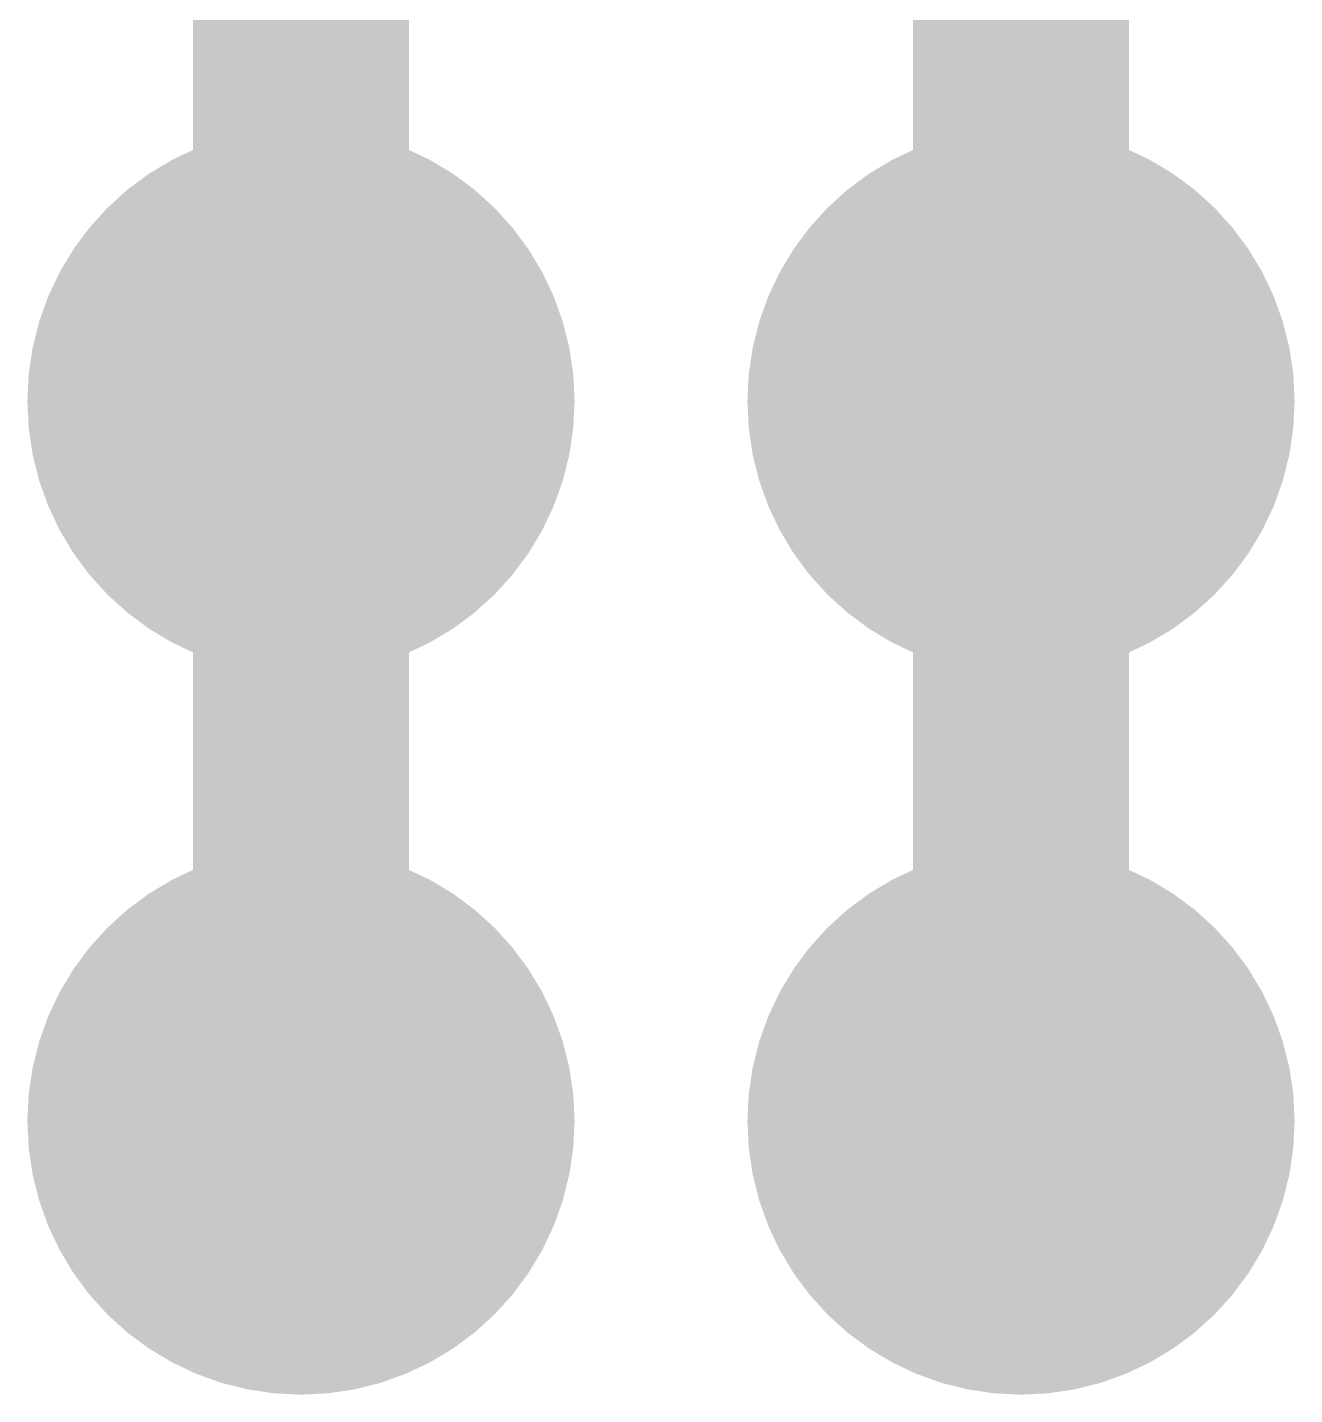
# Model space of a CAD drawing. Extents: x 0 to 65, y 0 to 56.5.
# Drawn here: x 5.766 to 10.236, y 7.925 to 12.749 of the extents above; entities that cross this region are included whole.
import ezdxf

# ---------------------------------------------------------------- set-up
doc = ezdxf.new("R2010")
doc.units = 0
for name, color, linetype in [('16', 132, 'CONTINUOUS'), ('18', 110, 'CONTINUOUS'), ('21', 253, 'CONTINUOUS'), ('30', 253, 'CONTINUOUS')]:
    doc.layers.add(name, color=color, linetype=linetype)

# ---------------------------------------------------------------- blocks, each defined once
blk = doc.blocks.new('RECT')
blk.add_solid([(-0.5, -0.5), (0.5, -0.5), (-0.5, 0.5), (0.5, 0.5)])
blk = doc.blocks.new('ROUNDV')
at = {"const_width": 0.5}
blk.add_lwpolyline([(0, -0.25, 1), (0, 0.25, 1), (0, -0.25)], format="xyb", dxfattribs=at)

msp = doc.modelspace()

# ---------------------------------------------------------------- linework, layer by layer
at = {"layer": '16', "const_width": 0.6096}
for points in [[(6.731, 11.43), (6.731, 13.97)], [(9.271, 11.43), (9.271, 13.97)], [(6.731, 8.89), (6.731, 11.43)], [(9.271, 8.89), (9.271, 11.43)]]:
    msp.add_lwpolyline(points, dxfattribs=at)
at = {"layer": '16', "const_width": 0.3048}
for points in [[(6.8834, 11.43, 1), (6.5786, 11.43)], [(9.4234, 11.43, 1), (9.1186, 11.43)], [(6.5786, 11.43, 1), (6.8834, 11.43)], [(9.1186, 11.43, 1), (9.4234, 11.43)], [(6.5786, 8.89, 1), (6.8834, 8.89)], [(9.1186, 8.89, 1), (9.4234, 8.89)]]:
    msp.add_lwpolyline(points, format="xyb", dxfattribs=at)
at = {"layer": '21', "const_width": 0.6096}
for points in [[(6.731, 19.05), (6.731, 8.636)], [(9.271, 19.05), (9.271, 8.636)]]:
    msp.add_lwpolyline(points, dxfattribs=at)
at = {"layer": '21', "const_width": 0.3048}
for points in [[(6.5786, 8.636, 1), (6.8834, 8.636)], [(9.1186, 8.636, 1), (9.4234, 8.636)]]:
    msp.add_lwpolyline(points, format="xyb", dxfattribs=at)

# ---------------------------------------------------------------- block references
at = {"layer": '18', "xscale": 1.9304, "yscale": 1.9304}
for p in [(6.731, 11.43), (6.731, 11.43), (9.271, 11.43), (9.271, 11.43), (6.731, 8.89), (6.731, 8.89), (9.271, 8.89), (9.271, 8.89)]:
    msp.add_blockref('ROUNDV', p, dxfattribs=at)
at = {"layer": '30', "xscale": 0.762, "yscale": 10.541}
for p in [(6.731, 13.9065), (9.271, 13.9065)]:
    msp.add_blockref('RECT', p, dxfattribs=at)

doc.saveas('drawing.dxf')
